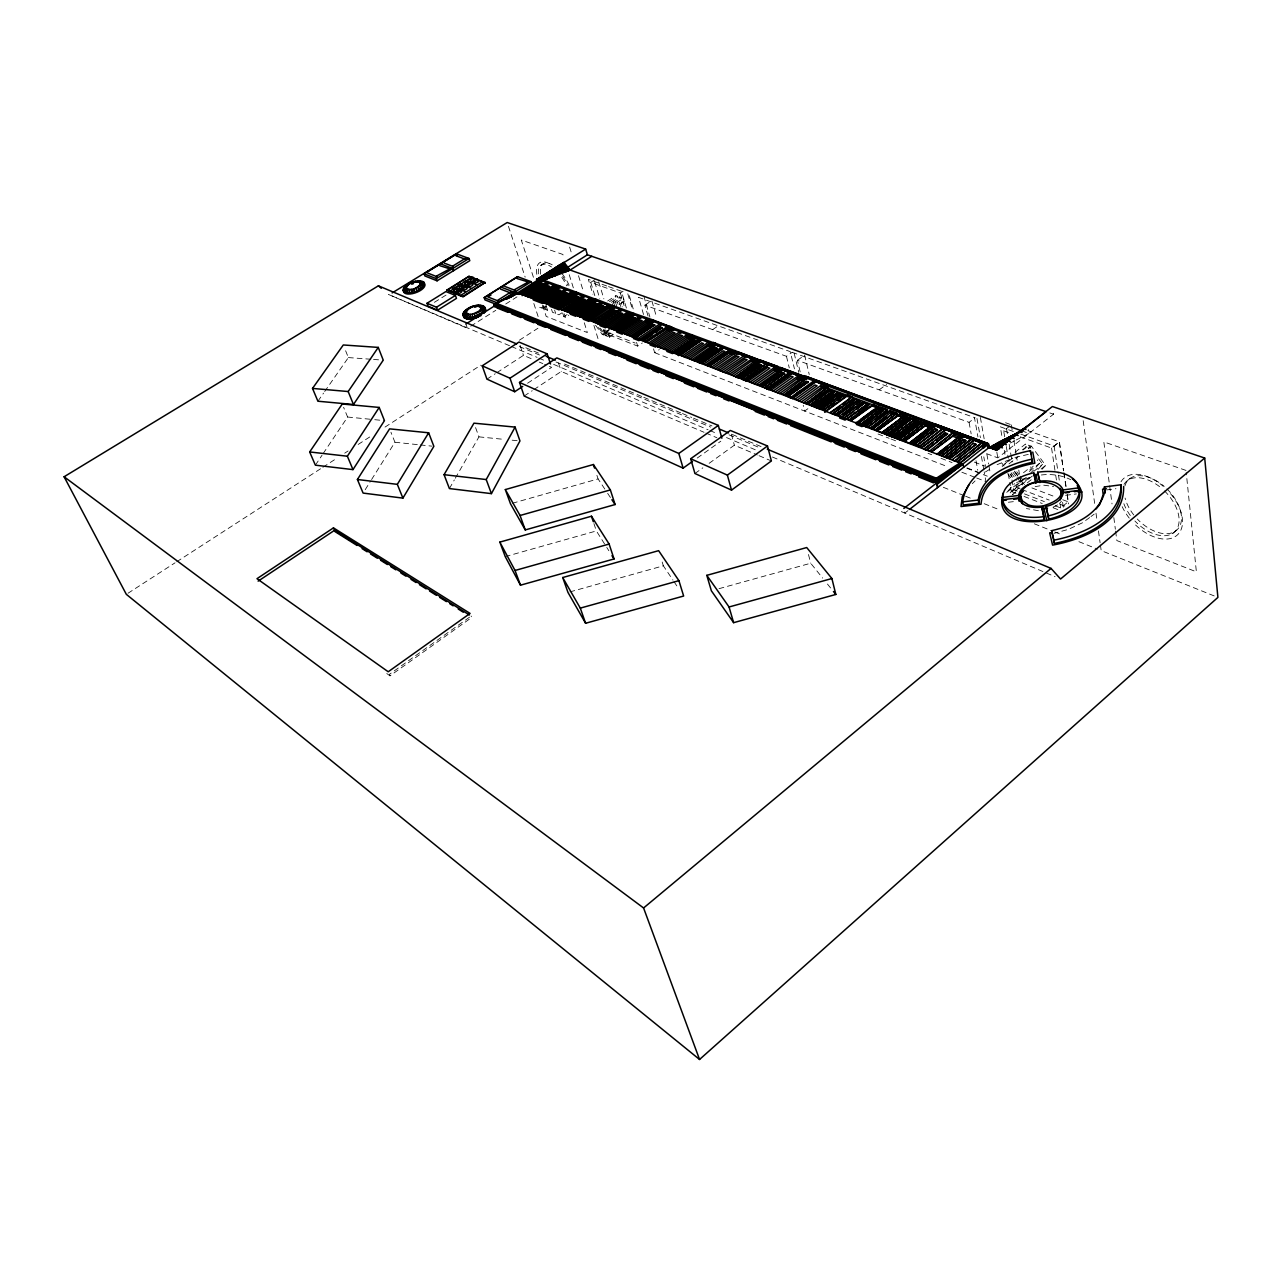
<?xml version="1.0" encoding="UTF-8"?>
<svg xmlns="http://www.w3.org/2000/svg" width="1282" height="1282" viewBox="0 0 1282 1282"><rect width="100%" height="100%" fill="white"/><g stroke="black" fill="none" stroke-linecap="round" stroke-linejoin="round"><path stroke-width="0.75" stroke-dasharray="5 3.75" d="M612.299 305.42L615.905 295.645L617.748 296.318L614.126 306.094M615.953 306.767L619.591 296.975L621.45 297.648L619.014 304.171M620.248 306.494L623.308 298.321L624.206 301.334L622.091 306.911M449.405 488.57L454.325 479.949M455.318 478.218L478.955 436.858L475.205 426.602M365.21 489.692L370.514 481.231M371.588 479.532L394.936 442.242L390.93 432.21M315.372 465.174L322.038 455.222M323.16 453.556L347.614 417.035L343.592 407.275M317.904 401.218L323.545 393.125M324.683 391.523L348.367 357.582L344.746 348.576M1059.461 503.538L1061.416 501.31M1008.021 490.894L1014.607 483.57M1033.26 466.103L1029.686 470.077L1030.263 473.587L1039.686 463.187L1037.314 459.998M1037.923 469.5L1042.651 464.292L1036.737 456.296M1042.074 469.292L1045.647 465.398L1031.401 446.184L1028.436 445.126L1022.475 449.822M972.317 483.651L975.073 480.926M1172.533 533.504L1174.921 531.453M1127.775 480.349L1130.195 478.362M1055.23 505.829L1060.663 507.928L1068.162 501.807L1067.297 496.022M1006.707 492.352L1025.84 477.112M1026.321 477.321L1018.902 483.234L1009.623 493.49L1031.706 475.862M1033.741 471.391L1042.651 464.292M1010.617 487.545L1011.29 491.471L1021.049 483.763L1019.751 475.91M1032.266 476.071L1021.866 484.372L1012.54 494.644L1016.963 491.102M1041.176 468.956L1045.647 465.398M1027.283 482.865L1031.706 479.324M1020.248 436.809L1051.561 448.059L1059.253 441.953L1063.563 470.911L1059.413 441.857L1027.843 430.656M1020.712 434.101L1054.108 446.056L1059.413 441.857M1023.485 472.754L1030.904 466.856M1029.286 471.472L1039.686 463.187M1015.056 452.258L1025.488 444.053L1029.029 448.828M1004.575 463.908L1012.027 458.043M1012.668 458.155L1002.252 466.36L1001.627 462.802L1004.014 466.023M1023.084 449.95L1026.065 447.61L1025.488 444.053M1009.014 463.844L1017.972 456.777M1028.42 448.54L1031.401 446.184M986.563 453.652L997.813 457.866L1053.548 414.198L1052.971 410.352M907.928 510.653L904.804 513.072L903.826 508.441M1004.671 436.729L1003.678 430.848L1009.767 426.105M800.176 371.908L797.404 360.306L969.064 422.339L975.105 417.708M1089.62 517.543L1082.761 522.639L1068.355 529.386L1053.932 533.376M1090.982 516.534L1094.203 514.146M879.18 389.856L886.583 384.424M807.884 408.718L804.631 411.057L803.253 405.304M694.94 473.507L702.824 467.85M709.138 463.315L734.362 445.191L757.277 454.95M469.516 617.187L389.359 674.38L390 675.838L471.696 617.491L471.119 616.049M697.248 458.043L720.805 441.2M797.404 360.306L804.647 355.178L809.23 374.52M648.035 316.013L644.894 305.148L786.459 356.3L792.244 352.246M1057.538 504.884L1050.134 508.714M712.632 329.634L719.699 324.811M653.548 348.88L654.653 352.694L659.301 349.553M603.742 329.602L604.88 333.336L637.667 346.092L642.282 342.999M600.313 328.176L605.841 335.724L607.668 336.429L612.556 333.208M603.966 329.586L609.511 337.15L616.017 332.839M524.178 396.026L532.238 390.69M533.857 389.616L561.26 371.46L704.058 432.29M644.894 305.148L651.801 300.581L656.464 316.862M527.543 383.254L551.629 367.341L544.594 364.344M610.841 328.384L605.857 331.685L635.215 343.063M595.569 325.259L602.187 334.298L608.678 330.003M604.88 333.336L609.447 330.307M602.187 334.298L604.014 335.003L608.886 331.782M605.841 335.724L612.347 331.413M609.511 337.15L608.613 334.217L611.867 332.054M619.27 304.555L624.206 301.334M609.527 301.671L617.748 296.318M611.386 302.344L619.591 296.975M613.229 303.017L621.45 297.648M616.722 302.632L623.308 298.321M486.936 379.135L495.237 373.735M496.903 372.645L523.457 355.354L532.27 359.104M607.7 300.982L615.905 295.645M594.816 295.645L590.746 282.377L620.36 293.001L623.1 291.222M562.734 313.177L563.84 316.654L565.49 317.327L568.775 315.196M128.008 593.245L175.041 562.83M176.724 561.756L321.205 468.347M322.872 467.273L336.317 458.571M344.714 453.155L348.079 450.976M358.159 444.453L371.588 435.768M385.033 427.082L480.782 365.178M519.418 340.195L537.911 328.256M562.045 312.792L558.952 314.779L552.478 312.263L551.356 308.818M563.84 316.654L567.125 314.539M590.746 282.377L596.194 278.867M539.674 307.295L541.276 307.904L544.626 305.757M546.132 306.126L542.783 308.273L541.276 307.904M470.75 326.189L495.797 310.308M505.701 304.026L516.983 296.879M541.116 265.118L543.183 263.804M985.425 471.952L992.092 467.802M434.358 302.328L446.921 294.523M1010.392 443.011L1014.991 440.639M1016.322 439.95L1029.029 433.412L1028.404 429.566M1016.61 482.513L1032.347 476.439M997.076 464.677L1013.133 458.219M512.399 503.265L598.085 478.923L606.578 491.727M505.236 556.612L596.37 530.94L605.729 545.779M569.881 591.915L663.355 565.811L672.97 580.121M719.01 588.678L810.705 563.231L822.659 578.102M1035.119 486.615L1043.82 485.189L1053.596 486.519M1014.911 457.498L1029.109 454.197M1065.614 495.333L1076.383 493.923M1106.67 489.932L1115.933 488.714M1041.337 474.981C1051.336 473.747 1061.784 475.141 1070.823 479.724M1008.373 502.24L1013.709 501.615M1038.42 510.717L1026.401 508.553M348.367 357.582L371.62 359.297M373.559 359.441L383.238 360.162M347.614 417.035L372.822 419.502M374.761 419.695L384.456 420.64M478.955 436.858L504.339 439.406M512.159 440.191L519.963 440.96M394.936 442.242L418.301 444.71M420.24 444.918L431.922 446.152M545.972 305.228L547.686 310.629L544.385 308.898L543.296 305.581M1049.846 412.932L1053.548 414.198M1186.026 470.43L1103.834 441.905L1112.023 503.906M1005.553 422.74L1011.129 424.711M1021.658 430.784L1029.029 433.412M606.69 285.95L588.326 279.364L592.893 294.251M608.533 286.607L621.401 291.206L626.465 308.289M792.164 352.326L974.464 417.563L977.942 436.97M1013.293 431.457L1000.297 426.81L1001.963 436.601M1003.678 430.848L1009.206 432.835M974.384 462.129L985.489 466.376L983.791 456.825M1031.914 487.929L1055.471 496.951M1062.73 499.724L1068.162 501.807M967.013 467.882L978.102 472.161M878.026 433.989L889.147 438.284M890.99 438.989L896.551 441.136M928.04 453.299L931.742 454.725M941.004 458.299L952.109 462.594M966.932 468.315L987.3 476.167M1020.039 488.811L1016.386 487.4L1015.729 483.474M1021.85 489.516L1049.189 500.06M1060.118 504.275L1065.582 506.39M1017.235 491.086L1013.613 489.692L1010.969 473.987M1024.462 493.89L1044.381 501.615M654.653 352.694L947.077 466.488M961.885 472.241L974.833 477.289M976.676 478.01L985.922 481.599L984.191 471.904M1011.29 491.471L1016.754 493.602M1024.03 496.422L1042.234 503.505M1053.147 507.752L1058.611 509.883M943.328 487.304L963.76 495.493M965.618 496.246L971.179 498.474M984.191 503.698L999.047 509.643M1034.334 523.793L1052.907 531.245M1054.766 531.982L1062.185 534.963M1078.899 541.677L1097.472 549.113M1214.198 595.922L1101.19 550.603L1100.373 544.706M547.654 310.388L546.036 309.731L544.866 306.158L545.956 309.475M525.828 347.759L538.728 353.175M564.529 364.008L641.929 396.539M643.772 397.308L680.63 412.788M682.473 413.557L691.687 417.435M693.546 418.204L711.975 425.945M732.246 434.47L761.732 446.857M519.258 346.493L539.498 355.018M556.051 361.989L710.629 427.082M729.025 434.822L760.306 447.995M509.531 345.707L388.574 294.491L467.417 328.304L465.895 324.009M511.358 346.477L537.11 357.374M538.937 358.159L544.465 360.498M553.648 364.392L708.081 429.774M709.924 430.56L717.279 433.669M726.477 437.563L755.883 450.014M772.437 457.017L1055.07 576.692M539.305 362.101L542.831 363.591M705.901 433.06L716.878 437.739M759.04 455.703L771.379 460.959M386.763 673.531L390 675.838M827.451 584.047L832.242 590.008M1028.436 445.126L1030.808 448.315M1016.77 471.728L1018.982 474.709M1020.087 476.199L1024.51 482.176M1014.447 471.183L1017.78 475.67M1018.886 477.16L1024.414 484.628M1014.895 472.097L1019.318 478.058M1020.424 479.548L1023.741 484.019M1013.036 472.465L1015.905 476.023M1017.011 477.529L1022.539 484.981M1011.178 472.834L1016.69 480.253M1009.976 474.052L1012.363 477.273M1007.668 473.683L1012.011 479.548M605.441 329.891L608.613 334.217M603.245 330.387L607.668 336.429M598.486 327.471L604.014 335.003M674.028 581.724L678.306 588.085M607.652 493.33L610.841 498.137M606.771 547.43L608.854 550.715M520.075 345.371L523.457 355.354M593.919 523.585L596.37 530.94M508.441 226.289L525.155 277.136M533.825 303.497L538.168 316.67M596.899 475.318L598.085 478.923M558.487 362.966L561.26 371.46M533.44 277.281L521.293 240.022L562.894 254.461L564.032 258.067M542.558 305.228L546.196 316.414L587.348 332.583L584.063 322.054M554.593 310.068L555.715 313.513M564.384 313.85L565.49 317.327M662.169 562.013L663.355 565.811M569.24 274.733L573.423 288.097M569.625 247.089L571.996 254.733M578.503 275.742L583.246 291.03M593.903 325.436L598.646 340.724M594.704 281.944L599.8 298.69M598.694 281.784L603.87 298.85M620.36 293.001L624.078 305.581M636.577 342.422L637.667 346.092M629.334 295.709L633.564 310.068M627.811 293.818L632.282 309.01M643.548 314.523L638.548 297.344L790.289 351.653L794.455 368.895M643.868 296.126L649.926 317.119M731.365 434.133L734.362 445.191M808.493 554.513L810.705 563.231M786.459 356.3L789.279 367.886M794.151 353.159L798.782 372.437M969.064 422.339L971.163 433.877M976.019 460.703L977.749 470.254M981.419 456.376L983.839 469.965M976.964 418.477L980.393 437.707M980.377 417.451L984.143 438.797M986.9 454.309L988.614 464.02M988.951 465.959L990.329 473.715M996.819 452.097L997.813 457.866M1006.322 446.537L1008.309 458.299M1004.303 450.319L1004.96 454.245M1008.293 473.827L1010.296 485.59M1006.53 428.621L1007.524 434.502M1009.158 444.293L1012.123 461.921M1011.29 424.919L1012.604 432.771M1013.902 440.607L1017.139 460.222M1018.773 470.029L1019.414 473.955M1051.561 448.059L1055.374 473.17M1055.679 475.093L1056.56 480.894M1060.086 504.066L1060.663 507.928M1054.108 446.056L1058.211 473.218M1058.499 475.157L1059.381 480.974M1062.602 502.304L1063.772 510.076M1064.028 472.882L1066.047 486.455M1067.201 494.211L1068.643 503.906M1063.852 472.85L1065.871 486.359M1083.178 420.688L1094.636 503.361M1095.998 513.201L1096.815 519.114M1098.466 530.924L1100.1 542.735M1113.834 517.591L1115.356 529.194M1115.612 531.101L1116.862 540.571L1196.378 571.836L1186.219 472.433M1164.505 490.926A34.902 21.105 45.8 0 1 1174.985 531.549A34.902 21.105 45.8 0 1 1134.907 520.989M1130.323 515.54A34.902 21.105 45.8 0 1 1123.849 503.714M1124.026 484.356A34.902 21.105 45.8 0 1 1161.78 488.426M538.36 273.883A24.678 10.945 58 0 1 551.5 266.96M561.804 277.441A24.678 10.945 58 0 1 566.724 285.822M1166.924 488.891A34.87 21.137 45.8 0 1 1177.389 529.498A34.87 21.137 45.8 0 1 1137.278 519.002M1133.769 514.947A34.87 21.137 45.8 0 1 1125.083 498.057M1124.923 485.894A34.87 21.137 45.8 0 1 1164.2 486.391M540.603 274.188A24.662 10.977 58 0 1 552.205 264.797M561.949 273.547A24.662 10.977 58 0 1 570.041 287.36M536.805 274.3A27.451 12.179 58 0 1 551.18 264.797M562.67 276.447A27.451 12.179 58 0 1 568.134 285.806M1170.466 493.586A38.989 23.573 45.8 0 1 1176.539 535.668A38.989 23.573 45.8 0 1 1133.16 522.607M1129.25 518.104A38.989 23.573 45.8 0 1 1122.199 506.678M1121.013 481.744A38.989 23.573 45.8 0 1 1163.159 486.247"/><path stroke-width="1.5" d="M1020.552 494.58L1021.882 500.573L1028.324 504.884A20.624 11.891 -8.5 0 0 1043.564 505.765C1092.296 490.509 1024.414 465.046 1019.11 498.65C1016.498 489.227 1028.34 483.602 1035.856 481.952L1033.677 472.77C1020.744 475.798 1000.409 484.308 1002.877 500.541L1006.482 500.124M1021.081 497.737L1022.411 503.746M1018.517 497.849C1021.594 507.015 1033.484 508.185 1041.785 507.143L1044.477 519.819C1029.093 522.527 1003.774 519.13 1002.492 499.708L1018.517 497.849L1019.046 501.214M1123.641 486.471C1124.618 522.639 1082.617 539.674 1052.57 545.122L1049.686 532.879L1051.673 532.655M1121.061 484.772C1121.093 518.473 1082.184 534.69 1053.884 540.155L1054.381 543.376C1083.306 538.071 1124.795 520.011 1121.061 484.772L1104.395 486.952L1105.132 493.073M484.949 307.936L484.243 307.488L485.622 309.891L484.003 313.08L485.654 309.154C480.638 301.222 465.062 306.943 463.203 315.019L467.145 317.583L472.321 317.327L472.417 314.202L479.34 311.013L480.878 308.866L480.462 307.103C475.766 304.699 467.545 307.295 466.231 312.648L468.924 314.378L472.417 314.202M472.321 317.327C477.144 316.045 484.292 313.85 484.836 308.033L480.926 307.904M463.363 314.907L463.94 317.615L467.353 319.042L478.523 316.91M943.023 429.198L935.331 425.8L911.742 444.389M424.358 284.748L423.909 282.232C417.003 278.883 405.433 282.761 403.077 290.309L403.638 291.447C410.496 294.924 420.336 290.982 424.358 284.748L420.159 284.412C417.419 288.322 411.041 290.982 406.666 288.53L406.362 287.761C408.093 282.969 415.56 280.325 420.015 282.729L420.159 284.412M531.918 283.963L531.181 281.703L517.64 276.656L484.195 297.664L497.544 302.969L497.849 300.212L510.428 292.264L514.435 292.28L515.188 294.54M530.027 318.897L496.599 305.565L495.942 303.097L936.341 478.202L960.074 462.85L960.202 465.542L951.548 470.75L961.58 463.603L963.103 464.196L963.679 467.273M549.433 273.419L561.324 273.403L562.91 268.916L558.792 269.284L558.503 271.784L566.163 271.56L558.744 265.518L557.317 268.323L561.516 267.794L560.266 270.246L564.304 270.053L563.695 272.505L555.859 267.345L555.266 269.925L549.433 273.419L549.225 271.544L556.885 270.855L560.138 266.656L556.019 267.842M962.734 501.871C966.932 470.35 1002.861 456.232 1030.391 450.655L1032.475 462.273C1010.729 466.904 982.012 478.186 978.839 503.201L963.327 504.996L962.734 501.871L978.278 500.06C981.467 475.029 1010.216 463.796 1031.978 459.148L1032.475 462.273M547.879 278.498L542.174 276.96L541.148 278.627L543.007 278.13L542.767 279.46L540.7 279.732M553.6 269.38L556.885 270.855L555.571 275.582L547.398 272.697L544.481 277.697L547.013 277.441M996.338 446.44L997.476 446.2L992.925 448.86L996.467 445.88L989.143 447.45L909.483 509.435M409.118 292.825L410.08 289.524M469.581 317.664L470.574 314.427M1104.86 491.31C1099.219 515.172 1073.226 525.732 1051.625 530.652L1054.381 543.376M541.18 276.624L542.174 276.96L539.962 278.018L543.215 276.591L541.341 277.136M1005.328 439.149L1011.274 438.043L1026.545 426.698C1024.687 433.637 980.329 445.559 998.454 448.636L1012.075 436.922L1025.6 427.531M1003.277 492.929C985.954 544.594 1117.856 518.521 1072.393 478.795M1060.326 499.916L1061.592 493.602M802.58 377.485L802.372 376.636L953.087 432.355L942.895 428.589L919.258 447.242L916.566 445.415L921.678 447.658L945.491 429.422L952.141 432.002M541.773 278.947L538.696 278.21L585.666 249.093L587.396 254.814L1046.144 411.666L1024.719 428.396M491.423 493.634L519.963 440.96L515.092 427.098L473.955 423.172L444.069 474.677L449.405 488.57L491.423 493.634L486.215 479.548L515.092 427.098M406.779 292.761L408.589 289.444M467.145 317.583L468.924 314.378M969.016 484.676L962.221 496.919L961.003 506.55L981.034 504.227C982.99 478.667 1012.956 467.129 1034.862 463.219L1032.763 452.097M402.901 498.121L433.861 446.344L428.653 432.787L389.6 428.861L357.406 479.5L363.094 493.089L402.901 498.121L397.34 484.356L428.653 432.787M352.983 469.613L384.456 420.64L379.2 407.436L342.246 404.006L309.667 451.953L315.372 465.174L352.983 469.613L347.374 456.216L379.2 407.436M517.64 276.656L484.195 297.664L484.981 299.908L936.517 479.853L940.043 479.099L939.386 477.994L944.738 476.071L944.866 474.452L952.59 470.991L956.34 467.017L962.189 464.773L959.112 464.036L984.32 443.909L960.33 462.514L957.702 461.504L981.675 442.931L986.964 444.886L937.174 484.34M959.513 465.558L961.772 463.651M353.463 404.503L383.238 360.162L378.254 347.406L343.288 344.97L312.52 388.414L317.904 401.218L353.463 404.503L348.175 391.539L378.254 347.406M1011.274 438.043L1014.174 436.361M457.386 256.031L456.632 253.868L424.07 273.787L424.855 275.95L437.082 280.822L469.789 260.679L469.036 258.499L456.632 253.868L424.07 273.787L436.297 278.643L437.082 280.822M465.206 317.087L467.593 314.042M404.904 292.296L407.42 289.107M1096.126 508.938L1099.828 504.291L1103.145 494.628L1102.584 489.227L1106.414 488.73M937.623 480.173L939.386 477.994M1023.421 429.326L1020.152 431.569L1025.312 427.675M993.79 445.078L1000.441 447.098L1008.293 440.944L1010.376 441.697M1020.632 494.339L1023.549 491.102M1018.084 433.316L1015.072 435.191L1021.978 430.271L1015.857 433.765M464.196 313.289L465.735 311.638M518.024 293.001L508.585 298.193M941.677 477.753L944.866 474.452L950.122 471.76M463.86 316.205L466.68 313.449M403.638 291.447L406.666 288.53M1020.152 431.569L1024.286 428.444L1017.283 433.028L1022.876 429.47M542.062 279.091L539.321 278.402M561.324 273.403L556.885 270.855L551.484 274.14L552.157 276.88L542.767 279.46L544.594 279.412L549.161 276.207L542.991 277.216M516.614 343.88L378.398 285.822L64.1 476.76L126.325 594.335L699.555 1059.477L1217.9 597.412L1204.695 458.043L1052.394 406.522L996.483 450.174L989.143 447.45L988.486 443.7L805.977 376.331L803.83 375.594L802.372 376.636M950.042 431.217L956.436 433.46L953.087 432.355L929.386 451.184M1009.142 439.502L1013.197 436.601L1007.636 437.979L1008.293 440.944L1003.037 440.335L1006.274 439.726L1006.418 440.72L994.287 449.357L1003.389 443.78L1006.434 444.774M986.964 444.886L988.069 447.867L988.967 447.178L988.358 443.796L934.193 423.781L909.242 443.428L914.018 439.822M1204.695 458.043L1060.567 579.031L1051.064 568.407L767.261 449.181M699.555 1059.477L643.58 907.977L1051.064 568.407M990.986 447.21C996.306 448.812 987.749 447.931 992.46 445.751L1021.658 430.784L1027.795 425.72M1007.348 440.415L995.104 449.662L999.559 446.825L995.745 449.902L998.454 448.636M414.887 281.944L415.753 281.255M463.203 315.019L466.231 312.648M493.923 304.86L936.325 481.551L963.103 464.196L960.234 464.485L934.482 480.51C874.901 455.078 813.862 431.633 752.967 408.045L751.572 406.154C672.489 376.844 594.608 342.727 515.909 313.401L513.713 311.366L510.765 311.35L496.262 304.427L493.923 304.86L494.339 306.029L936.597 482.993L903.826 508.441M403.077 290.309L406.362 287.761M912.896 432.21L901.807 440.575L925.476 422.707M952.478 459.485L973.375 443.332L976.003 444.309L955.202 461.103L952.59 460.11M957.077 456.648L970.506 446.248M955.09 460.494L976.003 444.309M966.804 455.158L957.702 461.504M969.801 452.834L981.675 442.931L956.324 433.556L960.923 435.832L950.459 443.86M944.674 456.488L965.554 440.415L944.802 457.113L942.094 455.495L962.958 439.454L965.554 440.415M960.827 447.706L971.195 439.085L947.27 457.466L949.882 458.507L973.807 440.047L987.076 445.511M973.903 440.623L949.882 458.507M991.771 448.428C1003.277 438.46 981.692 453.748 996.467 445.88M1012.7 437.242L1016.129 434.838L1018.196 435.576M937.062 454.132L960.811 435.223M940.043 451.857L947.478 446.136M936.95 453.524L939.514 454.517L963.391 436.168L971.291 439.662M963.503 436.777L939.514 454.517M961.58 441.216L942.094 455.495M948.872 456.905L957.846 450.014M911.614 443.78L935.283 425.496L935.459 426.409L927.96 423.621L904.275 441.521L927.896 423.332L932.895 425.175L917.207 437.402M938.921 443.892L953.215 432.963M929.274 450.591L931.822 451.568L956.1 433.332M960.923 435.832L955.779 433.925L931.822 451.568M988.358 443.796L934.193 423.781L934.866 427.082M945.571 430.143L921.678 447.658M924.194 448.62L944.978 432.771L947.526 433.717L926.854 450.206L924.322 449.229M925.796 448.091L933.216 442.434M936.181 440.175L945.09 433.38L947.638 434.326M926.726 449.597L947.526 433.717M916.566 445.415L937.318 429.646L937.495 430.56M825.832 388.478L821.393 386.86L823.605 387.677L827.996 384.504L805.977 376.331L781.716 394.391M937.318 429.646L934.786 428.717L914.05 444.453L914.242 445.351M914.114 444.742L934.85 429.005L937.366 429.935L916.63 445.703L909.114 442.819M930.187 433.252L933.376 430.832M919.066 446.328L942.895 428.589M808.894 401.41L805.785 403.654L830.207 385.305L932.591 423.605M830.351 385.866L828.765 386.395M916.053 429.823L923.857 423.22L906.486 416.922L884.532 433.364L882.112 432.435L905.685 414.807L882.176 432.755L877.353 430.896L900.893 413.349L905.749 415.144M901.663 439.934L904.147 440.896L927.96 423.621M923.969 423.845L916.422 421.185L894.419 437.739L891.823 436.104L915.588 419.054M896.743 438.059L917.399 422.515L919.995 424.054L899.339 439.63L896.871 438.684L915.925 424.326M899.211 439.005L919.867 423.429M884.532 433.364L906.614 417.547L913.842 419.631M886.968 434.294L907.56 418.845L910.012 419.759L889.532 435.848L887.096 434.918M888.618 433.476L907.64 419.214L910.092 420.127L889.468 435.592L891.903 436.505L913.906 419.999L906.566 417.291L884.612 433.717L887.032 434.662M888.682 433.733L907.688 419.47L910.14 420.384M889.404 435.223L910.012 419.759M889.532 435.848L891.968 436.761L899.82 430.864M902.961 428.508L913.97 420.272M894.291 437.082L916.422 421.185M804.679 377.998L806.122 376.924M887.192 409.775L880.061 407.131L878.827 408.75L880.189 407.74L887.32 410.384L865.318 425.945L867.706 426.89L889.564 410.625L896.791 413.333L875.013 430.271L896.791 413.333M863.107 425.688L883.57 410.512L881.071 409.006L860.591 424.166L867.85 427.515L889.692 411.25L896.919 413.958M886.006 416.698L870.238 428.428L890.621 412.548L893.025 413.445L872.625 429.342L870.093 427.803M872.481 428.733L893.025 413.445M874.885 429.646L877.289 430.576L900.829 413.012L905.813 415.432L882.112 432.435M900.958 413.637L877.289 430.576M883.538 410.336L863.058 425.512L865.462 426.553L871.664 421.762M758.303 385.385L782.549 368.222L803.958 376.171L779.568 393.558M821.393 386.86L824.454 385.321M856.023 422.964L879.436 405.673M860.735 419.486L873.314 410.192M871.632 405.497L876.471 407.868L877.946 406.763L825.207 387.196M855.879 422.355L858.235 423.252L878.699 408.125M871.76 416.618L860.735 424.775L881.071 409.006M874.901 414.294L881.167 409.455M862.962 425.063L883.442 409.887M874.821 419.631L887.272 410.208L880.141 407.564L858.235 423.252M853.716 416.794L849.004 420.272L869.276 404.631L867.065 404.375L846.681 419.374L844.213 417.868L864.597 402.885L856.905 409.262M856.857 414.487L867.834 406.394M848.86 419.647L851.2 420.544L873.106 404.407L877.946 406.763M873.234 405.016L851.2 420.544M758.72 362.277L737.647 377.693L735.596 376.908L759.601 359.745L804.038 376.443L799.664 379.568L797.436 378.478L801.763 380.081M756.124 360.034L758.239 361.075L759.665 360.034L778.334 366.668M856.953 404.07L859.95 401.154L839.582 416.089L841.905 416.971L862.273 402.019L869.276 404.631M864.741 403.51L862.417 402.644L841.905 416.971M853.764 411.57L844.213 417.868M846.537 418.765L867.065 404.375M832.691 413.445L853.027 398.59L855.334 399.439L853.155 399.199L832.835 414.054L830.416 412.564L852.209 396.651L843.043 404.038M731.525 490.109L771.379 460.959L767.501 445.976L730.355 430.448L690.678 458.748L694.94 473.507L731.525 490.109L727.375 475.109L690.678 458.748M839.822 411.49L835.127 414.935L855.334 399.439L859.95 401.154M842.947 409.214L853.892 401.202M834.983 414.326L837.29 415.208L857.642 400.305L860.094 401.763M857.77 400.913L837.29 415.208M842.867 414.407L853.828 406.362M837.771 400.337L843.86 395.176L823.589 409.936L825.848 410.817L847.626 394.984L852.338 397.26M824.711 412.355L847.755 395.561M839.918 406.33L830.416 412.564M713.337 368.094L737.262 351.508L759.665 360.034M737.326 351.781L735.195 350.531L730.355 351.765L734.49 353.8L737.326 351.781L757.63 359.313L756.188 360.306M833.236 398.622L819.214 408.814L839.325 393.494L819.134 408.525L816.89 407.66L837.13 392.981L839.389 393.814M727.375 475.109L767.501 445.976M836.345 396.362L839.454 394.103L837.194 393.254L816.955 407.948L810.096 404.759L830.303 390.145L811.794 404.231M819.07 408.205L821.329 409.07L841.585 394.343L844.005 395.785M841.729 394.952L821.329 409.07M834.646 402.596L823.589 409.936M812.323 405.609L832.547 390.978L834.806 391.811L832.691 391.587L812.467 406.218M815.416 405.849L817.82 407.323L815.416 405.849L834.806 391.811M833.332 393.59L814.711 407.035L817.82 407.323M817.676 406.715L837.066 392.661L843.86 395.176M803.574 402.788L826.521 385.562M812.003 399.167L827.291 387.42M805.641 403.045L807.868 403.894L828.06 389.311L832.691 391.587M830.448 390.754L828.204 389.92L807.868 403.894M691.751 359.793L715.5 343.464L713.497 342.518L712.151 343.752M788.077 396.298L808.157 381.924L788.077 396.298L792.436 397.997L815.464 381.459L822.227 384.504L799.167 401.09M796.955 400.256L817.099 385.786L814.887 384.969L794.76 399.407M801.362 401.939L822.98 386.379L827.435 388.029M788.222 396.891L792.58 398.574L815.608 382.052M803.798 380.305L783.879 395.225L806.698 378.222L805.256 379.264M721.862 438.252L718.337 425.416L556.821 357.886L519.514 382.437L524.178 396.026L683.114 468.138L692.536 461.408M783.735 394.632L785.898 395.465L805.977 381.107L808.157 381.924M808.301 382.517L806.122 381.699L785.898 395.465M796.523 393.302L799.599 391.106M997.476 446.2L993.518 449.069L1007.444 440.848M715.5 343.464L694.299 335.644L670.71 351.701M773.126 391.09L793.125 376.876L790.978 376.075L770.995 390.273M775.273 391.907L798.253 375.882M777.421 392.741L800.353 376.395L797.5 378.751M962.189 464.773L936.87 482.785L494.564 305.885M784.504 373.399L764.633 387.821L784.504 373.399L782.373 372.613L762.437 386.715L760.338 385.898L783.158 369.777L800.417 376.684M764.553 387.517L768.799 389.167L791.683 372.934M519.514 382.437L678.819 453.459L718.337 425.416M791.747 373.222L768.863 389.44L764.633 387.821M778.286 371.604L774.008 369.761L778.286 371.604L781.187 369.569L789.68 372.709L766.812 388.879L768.944 389.728L791.811 373.495M694.299 335.644L673.643 328.016L650.214 343.816M783.158 369.777L760.338 385.898M784.568 373.687L782.453 372.902L762.437 386.715M766.732 388.59L789.6 372.421M749.954 382.164L769.809 368.206L767.726 367.421L747.871 381.379M752.021 382.965L774.857 367.229M754.12 383.767L776.892 367.726L774.072 370.049M756.204 384.584L780.45 367.485L782.613 368.495M989.143 447.45C994.832 450.238 991.082 444.421 995.217 446.072C979.111 450.639 1004.639 442.402 1012.075 436.922L1016.129 434.838M630.231 336.124L653.5 320.58L668.114 325.981M741.605 378.703L761.412 364.825L741.669 378.991L745.868 380.85L768.591 364.905L776.972 367.998M745.723 380.289L768.591 364.905M768.527 364.617L745.803 380.578L741.669 378.991M652.121 321.542L653.355 320.051L673.643 328.016M714.555 345.916L715.981 344.922L693.69 360.53L714.635 346.172M753.239 362.037L754.681 361.043M735.596 376.908L755.37 363.078L751.204 361.284M760.162 361.268L737.567 377.405L760.162 361.268L768.463 364.344M737.487 377.132L739.538 377.918L759.345 364.056L761.412 364.825M761.492 365.098L759.425 364.328L739.538 377.918M743.72 379.744L766.38 363.575L743.8 380.017M727.391 373.495L747.118 359.761L745.082 359.008L725.372 372.709L719.33 370.402L739.025 356.765L737.006 356.011L717.327 369.633M729.41 374.28L752.101 358.8M731.445 375.049L754.072 359.281L752.71 360.562L756.733 361.796M733.48 375.834L757.63 359.313M653.355 320.051L633.853 313.337L610.745 328.641M723.336 371.924L745.996 356.54M707.311 365.53L729.779 350.034L707.311 365.53L709.299 366.283L728.929 352.742L730.916 353.479L732.342 352.502M711.35 367.325L735.275 350.803L715.436 343.191M732.487 353.047L733.913 352.069L754.137 359.553M715.34 368.863L737.919 353.544M721.333 371.123L743.961 355.787M633.853 313.337L614.703 306.254L591.739 321.333M703.449 364.296L723.048 350.803L725.019 351.54L705.42 365.05M693.61 360.274L695.565 361.027L715.1 347.614L717.055 348.351L697.584 362.037L717.055 348.351M717.135 348.608L715.164 347.871L695.565 361.027M697.504 361.764L701.414 363.255L723.833 347.839L729.779 350.034M697.584 362.037L701.494 363.527L723.833 347.839M573.198 314.202L595.938 299.171L614.703 306.254M594.656 300.276L596.002 299.363L539.898 278.707L511.133 296.927M687.873 358.303L710.196 343.047M689.812 359.04L713.497 342.518M721.862 347.101L699.523 362.742L721.942 347.39L712.071 343.48M702.328 339.634L700.405 338.929L678.13 354.024L680.053 354.81L702.328 339.634L680.197 355.354L676.399 353.88L695.806 340.675L676.399 353.88M682.12 356.075L701.575 342.823L703.498 343.544L684.027 356.813M685.95 357.566L708.257 342.326M677.761 350.226L682.601 346.925M700.853 340.563L695.116 338.432L693.706 339.393L693.402 338.304M695.806 340.675L693.899 339.97L674.572 353.431L693.979 340.243L695.886 340.948M681.559 351.669L689.636 346.172M678.595 355.659L678.29 354.569L700.405 338.929M683.13 351.605L700.549 339.474M1018.629 432.338L1023.917 428.749L1025.985 429.486M577.749 292.616L555.106 307.231M652.394 322.615L632.026 336.813L653.788 321.686L615.007 307.632L593.39 321.798M665.07 349.521L687.216 334.538M666.944 350.242L689.107 335.243M668.819 350.964L692.408 334.987M663.195 348.8L682.521 335.74L680.646 335.035L661.32 348.095L655.743 345.948L675.037 332.983L673.178 332.278L653.9 345.227M559.93 286.046L537.446 300.437M655.679 332.423L661.929 327.599L642.731 340.451L646.384 341.861L665.614 328.961L669.012 329.25M670.855 329.939L667.009 328.032L671.656 326.83M648.372 343.111L671.8 327.375L669.797 326.109M652.057 344.521L674.108 329.682M657.586 346.621L679.7 331.75M659.461 347.342L681.575 332.455M631.866 336.301L633.661 336.99L652.81 324.218L654.637 324.891L635.471 337.679L640.904 339.762L660.102 326.926L661.929 327.599M662.089 328.144L660.246 327.455L640.904 339.762M644.477 339.922L652.49 334.57M666.72 326.942L644.718 341.701M806.859 378.815L668.563 327.631L646.384 341.861M519.002 294.443L542.51 279.62L539.161 277.906L543.872 280.005L539.594 278.242M654.782 325.42L652.971 324.747L633.661 336.99M635.471 337.679L654.637 324.891M624.863 334.073L646.721 319.555M333.464 527.88L256.977 578.695L388.222 671.768L470.077 613.421L333.464 527.88L335.115 531.677L357.037 545.459M626.658 334.746L648.516 320.212M258.131 581.147L334.538 530.315L469.436 614.991M628.436 335.435L651.705 319.955M615.937 330.387L634.959 317.808L615.937 330.387L619.543 332.022L641.353 317.567L634.173 314.667L612.492 329.314L634.173 314.667M617.684 331.028L639.494 316.638L617.684 331.028L619.462 331.75L641.272 317.295M621.305 332.695L640.375 320.067L642.154 320.724L623.084 333.384M608.998 327.968L632.106 312.728M550.507 363.976L547.174 353.848L518.954 342.054L482.208 365.819L486.936 379.135L514.691 391.731L522.719 386.427M612.411 329.041L614.174 329.714L633.18 317.151L634.959 317.808M635.039 318.08L633.26 317.423L614.174 329.714M603.774 325.965L622.715 313.497L620.969 312.84L602.043 325.291L596.883 323.304L615.713 310.725L596.883 323.304M605.521 326.622L627.218 312.327M607.251 327.295L628.981 312.984M482.208 365.819L509.996 378.206L547.174 353.848M615.713 310.725L613.982 310.084L595.168 322.647L614.046 310.276L615.761 310.917M598.534 323.737L620.184 309.555L598.582 323.929L596.819 323.112M600.313 324.618L621.994 310.388M584.864 318.449L603.678 306.19L584.945 318.721L583.182 317.808L601.979 305.549L603.678 306.19M608.133 305.1L586.643 319.362L608.197 305.292L594.592 300.084M609.847 305.741L588.342 320.019L609.847 305.741L611.626 306.558M611.562 306.366L612.94 305.469L590.04 320.676M574.785 314.603L596.274 300.709L574.785 314.603L576.467 315.244L595.217 303.049L596.899 303.674L578.214 316.125L596.899 303.674M596.979 303.914L595.281 303.289L576.467 315.244M579.768 316.382L601.29 302.424L579.768 316.382L581.467 317.071L602.989 303.049L581.579 317.423L578.214 316.125M603.758 306.446L602.059 305.805L583.182 317.808M568.23 312.279L589.624 298.418M569.881 312.92L591.306 299.043M571.532 313.561L594.335 298.77M1021.626 430.287L1017.283 433.028M559.881 308.738L578.503 296.719L559.881 308.738L563.279 310.372L584.64 296.575L577.926 293.754L556.741 307.856L577.926 293.754M563.151 309.988L584.528 296.174M564.929 311.013L583.582 298.946L585.249 299.555L566.564 311.638M601.338 302.584L579.801 316.494L578.134 315.885M551.869 305.997L573.134 292.312M553.487 306.606L576.115 292.056M556.612 307.472L558.247 308.097L576.868 296.11L578.503 296.719M578.631 297.103L576.98 296.495L558.247 308.097M566.644 289.908L545.411 303.514L542.222 302.28L560.715 290.437L559.112 289.844L540.619 301.671M547.029 304.122L565.554 292.232L567.189 292.841L548.632 304.747M550.25 305.372L571.5 291.719M535.86 299.828L558.343 285.485M539.033 301.062L560.202 287.521M543.808 302.856L565.025 289.315M463.283 313.593L466.295 311.67M524.755 295.325L527.896 296.543L548.968 283.146L527.976 296.799L524.755 295.325L543.135 283.659L524.851 295.597M591.771 256.304L570.137 270.053L542.687 280.421M529.546 297.408L547.959 285.694L549.545 286.287L531.117 298.017M532.703 298.626L553.808 285.165M534.274 299.219L555.394 285.758M543.472 280.165L540.972 279.043L519.018 293.626M521.117 291.831L524.306 289.812M527.495 287.793L530.684 285.774M542.671 280.806L521.742 294.411L542.671 280.806L548.968 283.146M521.646 294.123L523.2 294.732L541.565 283.082L543.135 283.659M522.111 295.629L541.661 283.354L543.231 283.931M567.477 267.457L587.396 254.814M990.906 448.107L995.12 445.479M497.544 302.969L531.181 281.703L527.19 281.687L517.127 278.579M465.895 324.009L494.339 306.029M1021.658 430.784L570.137 270.053L563.856 262.281L536.437 279.636L537.863 278.739L540.956 280.165L538.328 278.803M403.237 288.915L406.538 286.848M491.054 294.972L487.929 296.943L498.105 300.966M992.653 448.748L996.963 446.04M1004.928 440.575L1006.274 439.726M437.547 310.196L456.472 298.385L455.414 295.437L445.864 291.575L427.002 303.273L428.092 306.222L437.547 310.196L436.473 307.231L427.002 303.273M446.969 289.988L462.882 296.398L485.141 282.505L463.058 296.895L446.969 289.988L469.052 276.287L485.141 282.505M463.155 287.937L454.982 293.626M465.927 286.223L468.699 284.492M471.472 282.777L477.144 279.845L471.936 277.825M436.473 307.231L455.414 295.437M447.13 290.485L469.052 276.287M453.828 288.482L449.822 291.559M471.76 277.345L455.222 287.617L465.59 291.735M392.148 292.905L507.207 222.523L585.666 249.093M474.725 306.366L475.702 305.773M539.962 278.018L541.196 277.281M519.162 293.546L517.591 292.841L517.271 293.786L520.188 293.802L517.271 293.786L516.966 292.472L495.942 303.097M1008.261 439.566L1010.761 438.123M506.07 299.363L517.591 292.841L494.163 304.715L494.996 307.151M541.501 279.027L537.046 279.845M1007.636 437.979L1020.023 431.794L1022.107 432.531M538.969 278.883L537.094 279.22M479.821 316.205L481.119 315.5M540.443 279.604L536.886 279.348L539.722 279.252M1011.947 435.864L1014.799 434.518L1013.036 435.287M1010.04 438.316L1011.674 437.466M464.1 312.023L466.84 310.613M996.483 450.174L999.591 448.572M404.118 287.408L407.179 285.854M541.565 278.835L543.007 278.13M539.097 278.563L542.414 279.268M538.136 279.716L539.017 280.181M416.586 281.768L418.413 280.918M866.76 453.475L868.427 452.722M556.981 273.322L551.821 275.518M1012.075 436.922L1003.838 439.918L1010.264 439.422M1011.017 436.233L1015.937 434.229M465.59 310.436L467.85 309.523M541.645 279.444L543.055 280.309L540.748 278.418M540.219 278.803L541.1 278.835L539.161 277.906L545.988 278.178L544.658 276.912M405.657 285.854L408.221 284.844M539.674 279.588L538.985 279.252M538.568 280.005L540.091 279.428M476.567 306.142L478.426 305.437M537.318 279.075L540.395 280.165L537.318 279.075L540.908 277.841M1006.418 440.72L1008.277 440.111M418.076 281.832L420.752 280.966M539.898 278.707L541.837 279.957L538.216 278.498L541.341 280.053L540.972 279.075M477.08 317.471L468.603 319.09L464.629 318.08L463.315 315.644M504.563 299.443L507.239 298.61M541.02 279.893L542.478 279.54M505.316 489.58L593.374 464.517L610.36 489.916L615.088 504.547L525.267 529.931L510.492 503.794L505.316 489.58L520.059 515.492L525.267 529.931M520.059 515.492L610.36 489.916M1048.724 519.13L1048.211 515.941C1061.192 512.848 1078.691 505.573 1079.508 490.269L1063.339 492.384C1062.345 500.589 1053.211 504.755 1046 506.47L1048.724 519.13C1062.169 516.213 1082.569 507.015 1079.508 490.269M499.836 542.11L591.467 516.229L609.126 544.049L614.046 558.968L520.492 585.185L505.236 556.612L499.836 542.11L515.043 570.474L520.492 585.185M515.043 570.474L609.126 544.049M562.702 577.525L658.628 550.667L678.915 580.666L683.643 596.034L585.602 623.26L567.974 592.444L562.702 577.525L580.297 608.117L585.602 623.26M580.297 608.117L678.915 580.666M706.799 575.346L806.715 547.542L831.906 578.535L835.832 594.463L733.625 622.667L711.366 590.794L706.799 575.346L729.057 606.979L733.625 622.667M729.057 606.979L831.906 578.535M541.933 276.768L551.484 274.14L546.773 274.124M478.218 306.19L480.83 305.501M1046.833 520.764L1044.077 508.954L1047.538 508.057M467.642 308.914L469.244 308.497M474.741 307.199L476.199 306.815M963.103 464.196L960.298 464.549M407.74 284.364L409.631 283.883M998.165 446.392L996.418 446.809M419.246 282.168L422.627 281.415M990.024 447.771L994.143 447.626L993.005 445.479L1003.389 443.78M558.792 269.284L551.196 270.903M546.452 279.043L544.385 278.771L549.305 277.97L541.773 276.255M479.548 306.51L482.801 305.981M995.874 446.328C989.432 445.848 995.136 449.085 994.463 445.271M1037.651 472.241L1039.798 481.199C1048.051 480.173 1059.429 481.199 1063.115 489.932L1079.348 487.785C1073.867 471.584 1052.202 470.061 1037.651 472.241L1039.878 482.577M1065.39 492.881L1068.996 492.4M1074.412 491.695L1079.813 490.99L1077.217 485.445M1078.306 492.4L1082.024 491.919M1034.221 474.741L1036.962 474.388M420.015 282.729L423.909 282.232M1043.965 516.63C1029.382 518.809 1006.418 516.918 1002.492 499.708M1002.332 497.384L1018.581 495.493M1013.693 499.291L1017.299 498.858M480.462 307.103L484.163 306.847M544.385 278.771L547.174 278.771M994.56 447.322L990.505 447.498M420.32 283.498L424.502 283.37M541.613 279.268L540.411 278.675M546.164 275.55L555.571 275.582M410.24 283.05L411.282 283.05M470.141 307.568L470.943 307.584M312.52 388.414L348.175 391.539M309.667 451.953L347.374 456.216M444.069 474.677L486.215 479.548M357.406 479.5L397.34 484.356M546.42 278.659L545.187 278.466L546.036 278.995M480.878 308.866L484.772 309.443M953.087 432.355L955.779 433.925M904.147 440.896L909.178 443.139L932.831 424.871L934.001 425.303M1002.284 443.54L998.422 442.707M419.535 285.405L423.493 286.271M552.157 276.88L543.905 275.502M481.503 306.542L483.538 307.039M952.254 432.05L953.744 432.467M480.333 309.923L483.987 311.013M541.597 280.005L542.238 280.005M539.802 279.059L540.667 278.995M519.322 293.45L517.271 293.786L518.729 293.802M1012.219 437.883L1014.286 438.636M559.994 309.122L563.279 310.372M676.463 354.153L678.354 354.842M995.681 448.572L997.476 449.405M1000.441 447.098L1002.492 447.851M923.857 423.22L931.325 425.993M931.453 426.618L926.405 424.47M924.899 425.608L929.947 427.755L924.835 425.271M944.802 457.113L947.27 457.466M933.312 424.486L987.444 444.485M933.056 424.695L987.188 444.71M651.977 321.013L666.56 326.413M932.831 424.871L945.443 429.534M539.642 279.925L581.339 295.357M700.629 339.746L694.892 337.615L672.681 352.694L674.572 353.431M764.969 363.559L760.242 361.556M667.009 328.032L668.851 328.721M899.339 414.134L904.307 416.554M538.296 280.758L539.866 281.335M554.064 286.607L557.253 287.793M571.788 293.177L575.057 294.395M589.944 299.924L593.294 301.158M611.963 308.097L608.485 306.622M627.603 313.882L631.113 315.196M647.138 321.141L650.743 322.471M687.713 336.188L691.495 337.599M708.786 344.009L712.68 345.451M803.221 379.039L798.958 377.725M954.257 435.079L959.401 436.986M985.554 446.681L982.797 445.094M752.71 360.562L754.761 361.316M897.913 415.576L902.816 417.66L897.849 415.24M536.966 281.607L538.536 282.184M552.718 287.456L555.907 288.642M570.442 294.059L573.695 295.261M588.582 300.805L591.931 302.039M610.601 308.994L607.107 307.52M626.209 314.795L629.734 316.109M645.743 322.054L649.349 323.401M669.46 330.884L665.614 328.961M686.303 337.134L690.085 338.544M707.376 344.97L711.254 346.428M732.983 354.505L728.929 352.742M893.153 414.07L890.621 412.548M919.995 424.054L917.399 422.515M952.75 436.233L957.894 438.14M965.667 441.04L962.958 439.454M976.115 444.918L973.375 443.332M984.031 447.867L981.275 446.264M753.319 362.325L755.37 363.078M538.664 279.636L539.482 279.957M516.966 292.472L961.58 463.603M440.415 263.788L452.738 268.531L453.507 270.71M501.006 287.104L514.435 292.28L514.707 289.572L527.431 282.441M533.232 299.924L542.51 303.497M549.93 306.35L559.192 309.923M570.33 314.218L575.89 316.366M583.31 319.218L588.887 321.365M600.008 325.66L605.585 327.807M616.722 332.086L622.283 334.233M633.42 338.528L638.981 340.675M650.118 344.97L655.679 347.101M666.816 351.396L672.377 353.544M839.614 417.98L845.223 420.143M856.424 424.454L862.017 426.618M478.891 280.518L485.301 282.985M466.279 280.742L476.696 284.812M540.251 279.684L541.26 280.085M460.751 284.171L471.151 288.274M533.729 320.388L543.023 324.09M546.741 325.58L556.019 329.282M559.737 330.772L587.589 341.877M591.306 343.368L600.585 347.069M608.021 350.034L613.597 352.262M621.017 355.226L626.594 357.454M634.013 360.418L658.163 370.049M663.739 372.277L671.159 375.241M678.595 378.206L684.155 380.434M691.591 383.398L699.027 386.363M704.587 388.59L732.455 399.712M736.156 401.186L741.733 403.413M749.169 406.378L754.729 408.605M784.456 420.464L790.016 422.691M797.452 425.656L803.029 427.884M855.014 448.636L860.591 450.863M868.026 453.828L873.587 456.039M881.022 459.004L886.599 461.232M494.163 304.715L936.581 481.343L937.783 487.416M496.855 307.888L507.993 312.359M511.71 313.85L521.005 317.567M524.723 319.058L534.001 322.776M537.719 324.266L545.154 327.247M550.731 329.474L565.586 335.435M569.304 336.926L578.599 340.643M582.316 342.134L591.595 345.852M595.313 347.342L600.889 349.585M608.325 352.55L615.761 355.531M626.898 360.002L636.192 363.719M639.91 365.21L649.189 368.944M652.907 370.418L658.483 372.661M665.919 375.642L673.354 378.623M684.492 383.078L693.786 386.811M697.504 388.286L706.799 392.02M710.5 393.51L716.077 395.737M723.513 398.718L729.089 400.945M755.098 411.378L764.393 415.096M768.094 416.586L773.671 418.813M777.389 420.304L786.683 424.022M790.401 425.512L831.265 441.889M834.983 443.38L844.277 447.114M847.995 448.604L855.431 451.568M860.991 453.812L875.862 459.757M879.58 461.248L888.859 464.981M892.576 466.472L901.871 470.19M905.589 471.68L911.165 473.907M918.585 476.888L933.456 482.849M542.238 279.364L543.664 280.085M418.477 286.415L421.97 287.841M546.1 356.268L555.314 360.146M719.346 429.053L728.561 432.915M545.619 279.364L540.764 277.505M479.34 311.013L482.513 312.616M538.873 279.316L537.863 278.739M538.456 278.354L539.578 278.995M362.101 548.632L367.149 551.805M370.53 553.936L377.277 558.167M380.642 560.282L387.388 564.529M390.754 566.644L395.817 569.817M400.881 573.006L405.929 576.179M410.993 579.352L416.057 582.541M419.422 584.656L426.169 588.887M429.534 591.018L436.281 595.249M439.662 597.364L446.408 601.611M449.774 603.726L453.139 605.841M458.203 609.014L463.267 612.203M551.5 270.694L558.968 274.3L553.504 274.829L552.863 271.303M996.082 448.86L996.226 449.694M417.067 287.376L419.887 289.331M64.1 476.76L643.58 907.977M566.323 271.512L559.08 265.903M566.484 271.447L559.273 265.791M477.93 312.055L480.446 314.154M559.305 265.166L566.644 271.383M378.398 285.822L381.315 288.306M566.804 271.319L559.465 265.662M1060.038 488.298L1063.595 493.105L1063.115 489.932M567.013 271.239L559.978 265.342M567.221 271.159L560.298 265.134M567.493 271.063L560.603 264.941M567.75 270.967L560.907 264.749M568.054 270.855L561.292 264.509M568.343 270.742L561.692 264.268M568.647 270.63L562.077 264.012M568.952 270.502L562.461 263.772M569.24 270.39L562.846 263.515M569.545 270.278L563.247 263.275M569.849 270.165L563.631 263.034M833.444 591.483L835.832 594.463M415.416 288.226L417.371 290.661M476.231 312.968L477.946 315.516M611.899 499.74L615.088 504.547M611.963 555.667L614.046 558.968M427.723 273.066L436.954 276.704M439.79 265.678L448.796 268.531L452.738 268.531L453.107 265.871L465.078 258.515L469.036 258.499L436.297 278.643L436.681 275.983L449.053 269.268M460.158 295.725L482.385 281.864M444.117 263.05L453.363 266.592M413.605 288.883L414.615 291.735M456.007 255.759L465.318 259.252M509.996 378.206L514.691 391.731M500.461 289.059L510.685 293.017M504.707 286.383L514.963 290.325M591.467 516.229L593.31 521.742M541.196 280.502L541.533 281.511M593.374 464.517L594.544 468.122M561.628 309.715L582.861 295.565L615.007 307.632M678.819 453.459L683.114 468.138M659.381 324.234L637.426 338.865L639.253 339.602L661.208 324.907M672.906 353.512L672.601 352.422L694.812 337.342L695.116 338.432M474.356 313.705L475.173 316.59M709.299 366.283L731.782 350.771M730.355 351.765L734.49 353.8M813.413 381.235L790.385 397.676M779.728 370.594L775.514 369.024M1035.856 474.532L1037.635 482M1051.625 530.652L1053.884 540.155M1035.92 483.282L1033.677 472.77M1046 506.47L1048.211 515.941M1044.477 519.819L1041.785 507.143M846.152 396.026L850.719 397.74M934.786 428.717L934.963 429.614M933.777 426.634L933.953 427.547M932.27 427.771L932.463 428.685M936.325 481.551L937.527 487.625M978.278 500.06L978.839 503.201M1020.536 496.422L1021.065 499.579M1030.391 450.655L1030.888 453.78M1043.564 505.765L1044.077 508.954M1061.127 491.391L1061.608 494.58M1079.348 487.785L1079.813 490.99M1104.395 486.952L1104.828 490.173M936.341 478.202L936.581 481.343M1002.812 499.099L1002.877 500.541M411.794 289.331L411.794 292.472M462.017 286.014A2.147 0.945 -19.3 0 1 462.946 287.136A2.147 0.945 -19.3 0 1 460.014 288.29A2.147 0.945 -19.3 0 1 459.581 286.96M460.895 291.062A2.147 0.945 -19.3 0 1 461.071 292.488A2.147 0.945 -19.3 0 1 458.027 293.274A2.147 0.945 -19.3 0 1 458.395 291.719M472.369 284.251A2.147 0.945 -19.1 0 1 472.193 285.565A2.147 0.945 -19.1 0 1 469.565 286.415A2.147 0.945 -19.1 0 1 468.843 285.389M456.921 289.476A2.147 0.945 -19.4 0 1 457.081 290.902A2.147 0.945 -19.4 0 1 454.052 291.687A2.147 0.945 -19.4 0 1 454.421 290.133M466.007 287.601A2.147 0.945 -19.2 0 1 466.952 288.722A2.147 0.945 -19.2 0 1 464.004 289.876A2.147 0.945 -19.2 0 1 463.571 288.546M468.619 282.841A2.147 0.945 -19.2 0 1 466.92 284.636A2.147 0.945 -19.2 0 1 464.693 284.107M467.545 282.585A2.147 0.945 -19.2 0 1 468.363 282.681M477.513 280.726A2.147 0.945 -19 0 1 477.705 282.12A2.147 0.945 -19 0 1 474.677 282.905A2.147 0.945 -19 0 1 475.013 281.367M473.859 279.252A2.131 0.945 -19.1 0 1 473.411 280.758A2.131 0.945 -19.1 0 1 470.558 281.319A2.131 0.945 -19.1 0 1 471.007 279.813M423.076 282.617A11.282 4.888 -19.9 0 1 421.762 289.572A11.282 4.888 -19.9 0 1 407.98 294.027A11.282 4.888 -19.9 0 1 404.583 288.61M484.596 308.097A11.378 5.144 -19.2 0 1 484.42 312.279M478.378 316.766A11.378 5.144 -19.2 0 1 463.651 316.269M414.054 290.101A7.339 3.173 -19.9 0 1 412.243 290.549M411.73 284.251A7.339 3.173 -19.9 0 1 413.525 283.594M965.602 440.736L944.738 456.793L947.318 457.754L971.243 439.357L963.439 436.473L939.578 454.822L942.142 455.799L963.006 439.758L965.602 440.736M923.921 423.541L901.743 440.271L899.275 439.325L919.931 423.749L917.463 422.836L896.807 438.38L894.355 437.434L916.358 420.881L923.921 423.541M547.382 282.537L526.405 296.158L547.382 282.537M1017.796 432.707L1013.742 434.854L1017.796 432.707M468.25 317.84A11.682 5.288 -19.2 0 0 485.189 308.642A11.682 5.288 -19.2 0 0 468.651 308.161A11.682 5.288 -19.2 0 0 468.25 317.84M454.068 289.78A2.147 0.945 -19.4 0 0 456.953 287.985A2.147 0.945 -19.4 0 0 453.716 288.162A2.147 0.945 -19.4 0 0 454.068 289.78M459.629 286.319A2.147 0.945 -19.3 0 0 462.514 284.524A2.147 0.945 -19.3 0 0 459.277 284.716A2.147 0.945 -19.3 0 0 459.629 286.319M458.059 291.367A2.163 0.945 -19.3 0 0 460.943 289.572A2.163 0.945 -19.3 0 0 457.706 289.748A2.163 0.945 -19.3 0 0 458.059 291.367M463.635 287.905A2.147 0.945 -19.2 0 0 466.52 286.11A2.147 0.945 -19.2 0 0 463.267 286.287A2.147 0.945 -19.2 0 0 463.635 287.905M469.18 284.444A2.147 0.945 -19.1 0 0 472.064 282.649A2.147 0.945 -19.1 0 0 468.811 282.841A2.147 0.945 -19.1 0 0 469.18 284.444M474.709 280.998A2.147 0.945 -19 0 0 477.577 279.22A2.147 0.945 -19 0 0 474.34 279.412A2.147 0.945 -19 0 0 474.709 280.998M465.174 282.873A2.147 0.945 -19.2 0 0 468.058 281.095A2.147 0.945 -19.2 0 0 464.821 281.287A2.147 0.945 -19.2 0 0 465.174 282.873M470.702 279.444A2.147 0.929 -19.1 0 0 473.555 277.665A2.147 0.929 -19.1 0 0 470.318 277.857A2.147 0.929 -19.1 0 0 470.702 279.444"/></g></svg>
